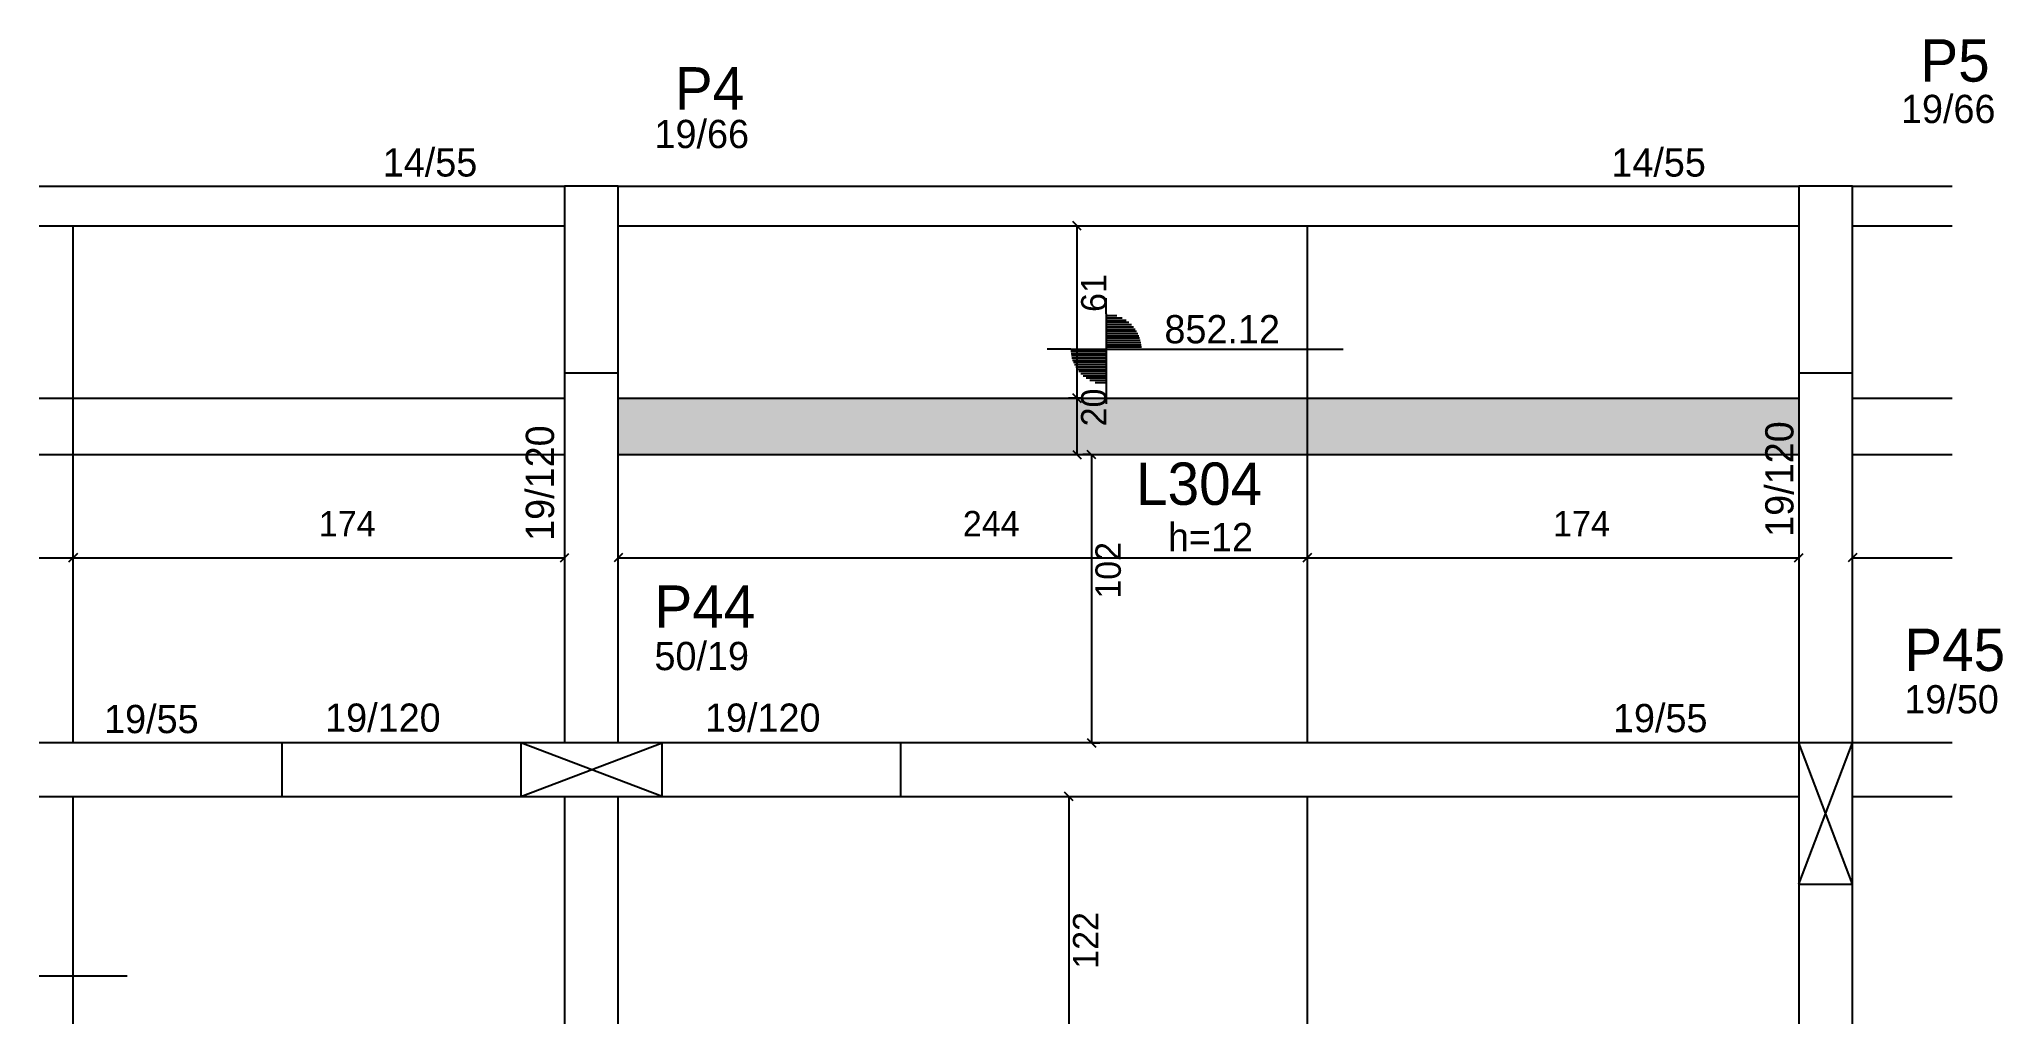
# Model space of a CAD drawing. Header units: metres. Extents: x 3836 to 4531, y 2511 to 2860.
import ezdxf

# ---------------------------------------------------------------- set-up
doc = ezdxf.new("R2010")
doc.units = ezdxf.units.M
for name, color, linetype in [('1', 7, 'Continuous'), ('3', 7, 'Continuous'), ('4', 7, 'Continuous'), ('7', 7, 'Continuous'), ('Hachura', 7, 'Continuous'), ('Painéis', 7, 'Continuous')]:
    doc.layers.add(name, color=color, linetype=linetype)

msp = doc.modelspace()

# ---------------------------------------------------------------- hatches: boundary and pattern name
at = {"layer": 'Hachura'}
h = msp.add_hatch(color=7, dxfattribs=at)
h.dxf.hatch_style = 1
h.paths.add_polyline_path([(4041.07, 2712.94), (4459.07, 2712.94), (4459.07, 2732.94), (4041.07, 2732.94), (4041.07, 2712.94)])

# ---------------------------------------------------------------- linework, layer by layer
at = {"layer": '1', "color": 1, "lineweight": 25}
for p, q in [((4006.57, 2591.94), (4056.57, 2610.94)), ((4056.57, 2591.94), (4006.57, 2610.94)), ((4459.07, 2560.94), (4478.07, 2610.94)), ((4478.07, 2560.94), (4459.07, 2610.94))]:
    msp.add_line(p, q, dxfattribs=at)
at = {"layer": '3', "color": 3, "lineweight": 25}
for p, q in [((3836.07, 2807.94), (4022.07, 2807.94)), ((4041.07, 2807.94), (4459.07, 2807.94)), ((4478.07, 2807.94), (4513.32, 2807.94)), ((3836.07, 2793.94), (4022.07, 2793.94)), ((4041.07, 2793.94), (4459.07, 2793.94)), ((4478.07, 2793.94), (4513.32, 2793.94)), ((4213.79, 2762.77), (4213.79, 2768.27)), ((4213.79, 2762.77), (4213.79, 2737.77)), ((4213.79, 2762.16), (4217.64, 2762.16)), ((4213.79, 2761.37), (4219.54, 2761.37)), ((4213.79, 2760.58), (4220.87, 2760.58)), ((4213.79, 2759.78), (4221.9, 2759.78)), ((4213.79, 2758.99), (4222.75, 2758.99)), ((4213.79, 2758.2), (4223.46, 2758.2)), ((4213.79, 2757.4), (4224.06, 2757.4)), ((4213.79, 2756.61), (4224.57, 2756.61)), ((4213.79, 2755.82), (4225, 2755.82)), ((4213.79, 2755.03), (4225.35, 2755.03)), ((4213.79, 2754.23), (4225.65, 2754.23)), ((4213.79, 2753.44), (4225.89, 2753.44)), ((4201.29, 2750.27), (4192.87, 2750.27)), ((4201.29, 2750.27), (4226.29, 2750.27)), ((4213.79, 2749.48), (4201.29, 2749.48)), ((4213.79, 2748.68), (4201.4, 2748.68)), ((4213.79, 2747.89), (4201.52, 2747.89)), ((4213.79, 2747.1), (4201.7, 2747.1)), ((4213.79, 2746.3), (4201.94, 2746.3)), ((4213.79, 2752.65), (4226.07, 2752.65)), ((4213.79, 2751.85), (4226.19, 2751.85)), ((4213.79, 2751.06), (4226.29, 2751.06)), ((4226.29, 2750.27), (4297.72, 2750.27)), ((4213.79, 2745.51), (4202.24, 2745.51)), ((4213.79, 2744.72), (4202.59, 2744.72)), ((4213.79, 2743.93), (4203.02, 2743.93)), ((4213.79, 2743.13), (4203.53, 2743.13)), ((4213.79, 2742.34), (4204.13, 2742.34)), ((4213.79, 2741.55), (4204.84, 2741.55)), ((4213.79, 2740.75), (4205.69, 2740.75)), ((4213.79, 2739.96), (4206.72, 2739.96)), ((4213.79, 2739.17), (4208.05, 2739.17)), ((4213.79, 2738.38), (4209.95, 2738.38)), ((4213.79, 2737.77), (4213.79, 2730.9)), ((3922.07, 2591.94), (3922.07, 2610.94)), ((4141.07, 2591.94), (4141.07, 2610.94)), ((3836.07, 2528.46), (3867.15, 2528.46))]:
    msp.add_line(p, q, dxfattribs=at)
for points in [[(4022.07, 2741.94), (4022.07, 2610.94)], [(4041.07, 2610.94), (4041.07, 2741.94)], [(4459.07, 2741.94), (4459.07, 2610.94)], [(4478.07, 2610.94), (4478.07, 2741.94)], [(4006.57, 2610.94), (3836.07, 2610.94)], [(4459.07, 2610.94), (4056.57, 2610.94)], [(4513.32, 2610.94), (4478.07, 2610.94)], [(3836.07, 2591.94), (4006.57, 2591.94)], [(4022.07, 2591.94), (4022.07, 2511.48)], [(4041.07, 2511.48), (4041.07, 2591.94)], [(4056.57, 2591.94), (4459.07, 2591.94)], [(4459.07, 2591.94), (4459.07, 2511.48)], [(4478.07, 2591.94), (4513.32, 2591.94)], [(4478.07, 2511.48), (4478.07, 2591.94)]]:
    msp.add_lwpolyline(points, dxfattribs=at)
at = {"layer": '7', "color": 7, "lineweight": 25}
for points in [[(4041.07, 2807.94), (4022.07, 2807.94)], [(4022.07, 2807.94), (4022.07, 2741.94)], [(4041.07, 2741.94), (4041.07, 2807.94)], [(4478.07, 2807.94), (4459.07, 2807.94)], [(4459.07, 2807.94), (4459.07, 2741.94)], [(4478.07, 2741.94), (4478.07, 2807.94)], [(4022.07, 2741.94), (4041.07, 2741.94)], [(4459.07, 2741.94), (4478.07, 2741.94)], [(4056.57, 2610.94), (4006.57, 2610.94)], [(4006.57, 2610.94), (4006.57, 2591.94)], [(4056.57, 2591.94), (4056.57, 2610.94)], [(4478.07, 2610.94), (4459.07, 2610.94)], [(4459.07, 2610.94), (4459.07, 2560.94)], [(4478.07, 2560.94), (4478.07, 2610.94)], [(4006.57, 2591.94), (4056.57, 2591.94)], [(4459.07, 2560.94), (4478.07, 2560.94)]]:
    msp.add_lwpolyline(points, dxfattribs=at)
at = {"layer": 'Painéis', "color": 0, "lineweight": 25}
for p, q in [((4205.02, 2792.44), (4202.02, 2795.44)), ((4205.02, 2731.44), (4202.02, 2734.44)), ((4202.02, 2734.44), (4205.02, 2731.44)), ((4202.02, 2714.44), (4205.02, 2711.44)), ((4210.1, 2711.44), (4207.1, 2714.44)), ((3846.57, 2674.94), (3849.57, 2677.94)), ((3849.57, 2677.94), (3846.57, 2674.94)), ((4020.57, 2674.94), (4023.57, 2677.94)), ((4042.57, 2677.94), (4039.57, 2674.94)), ((4283.57, 2674.94), (4286.57, 2677.94)), ((4286.57, 2677.94), (4283.57, 2674.94)), ((4457.57, 2674.94), (4460.57, 2677.94)), ((4479.57, 2677.94), (4476.57, 2674.94)), ((4207.1, 2612.44), (4210.1, 2609.44)), ((4202.12, 2590.44), (4199.12, 2593.44))]:
    msp.add_line(p, q, dxfattribs=at)
at = {"layer": 'Painéis', "color": 200, "lineweight": 25}
for p, q in [((3848.07, 2610.94), (3848.07, 2793.94)), ((4285.07, 2610.94), (4285.07, 2793.94)), ((3836.07, 2732.94), (4022.07, 2732.94)), ((4041.07, 2732.94), (4459.07, 2732.94)), ((4478.07, 2732.94), (4513.32, 2732.94)), ((3836.07, 2712.94), (4022.07, 2712.94)), ((4041.07, 2712.94), (4459.07, 2712.94)), ((4478.07, 2712.94), (4513.32, 2712.94)), ((3848.07, 2511.48), (3848.07, 2591.94)), ((4285.07, 2511.48), (4285.07, 2591.94))]:
    msp.add_line(p, q, dxfattribs=at)
at = {"layer": 'Painéis', "color": 4, "lineweight": 25}
for p, q in [((4203.52, 2732.94), (4203.52, 2793.94)), ((4205.53, 2732.94), (4200.52, 2732.94)), ((4203.52, 2712.94), (4203.52, 2732.94)), ((4207.98, 2712.94), (4205.6, 2712.94)), ((4208.6, 2712.94), (4208.6, 2610.94)), ((3836.07, 2676.44), (3848.07, 2676.44)), ((3848.07, 2676.44), (4022.07, 2676.44)), ((4041.07, 2676.44), (4285.07, 2676.44)), ((4285.07, 2676.44), (4459.07, 2676.44)), ((4478.07, 2676.44), (4513.32, 2676.44)), ((4208.9, 2610.94), (4211.6, 2610.94)), ((4200.62, 2591.94), (4200.62, 2511.48))]:
    msp.add_line(p, q, dxfattribs=at)

# ---------------------------------------------------------------- texts
at = {"layer": '3', "color": 3, "lineweight": 25}
for s, p in [('19/66', (4495.23, 2830.32)), ('19/66', (4053.91, 2821.45)), ('14/55', (3957.68, 2811.39)), ('14/55', (4392.68, 2811.37)), ('852.12', (4234.45, 2752.34)), ('h=12', (4235.69, 2678.74)), ('50/19', (4053.89, 2636.65)), ('19/50', (4496.41, 2621.34)), ('19/55', (3859.02, 2614.35)), ('19/120', (3937.28, 2614.83)), ('19/120', (4071.78, 2614.83)), ('19/55', (4393.26, 2614.69))]:
    msp.add_text(s, height=10, dxfattribs=at).set_placement(p)
for p in [(4018.32, 2682.4), (4457.17, 2683.84)]:
    msp.add_text('19/120', height=10, rotation=90, dxfattribs=at).set_placement(p)
at = {"layer": '4', "color": 4, "lineweight": 25}
for s, p in [('P5', (4502.1, 2844.97)), ('P4', (4061.11, 2835.1)), ('L304', (4224.42, 2695.15)), ('P44', (4053.89, 2651.65)), ('P45', (4496.41, 2636.34))]:
    msp.add_text(s, height=15, dxfattribs=at).set_placement(p)
at = {"layer": 'Painéis', "color": 240, "lineweight": 25}
for s, p in [('61', (4213.93, 2763.44)), ('20', (4213.93, 2722.94)), ('102', (4219.01, 2661.94)), ('122', (4211.07, 2530.94))]:
    msp.add_text(s, height=9, rotation=90, dxfattribs=at).set_placement(p)
for s, p in [('174', (3935.07, 2684)), ('244', (4163.07, 2684)), ('174', (4372.07, 2684))]:
    msp.add_text(s, height=9, dxfattribs=at).set_placement(p)

doc.saveas('drawing.dxf')
